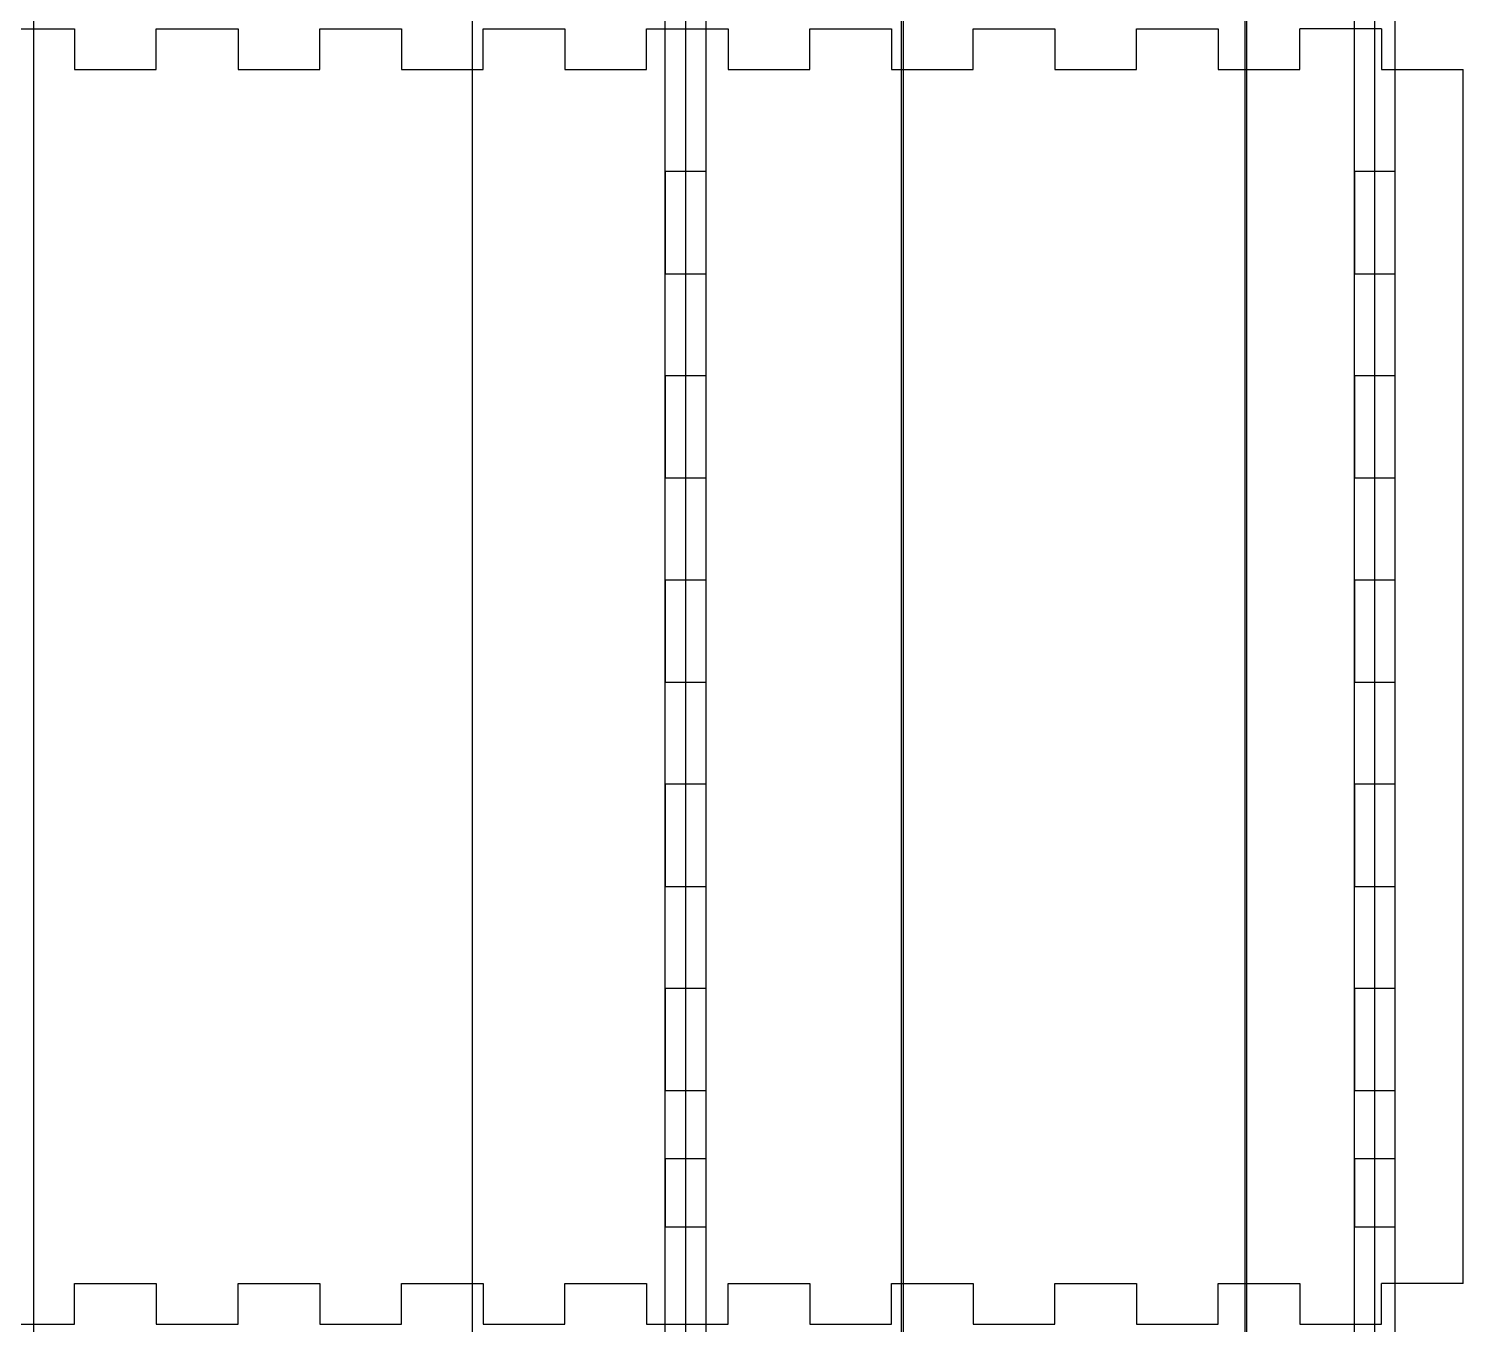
# Model space of a CAD drawing. Header units: millimetres. Extents: x -118 to 978, y -2247 to 617.
# Drawn here: x 644.8 to 855.5, y 291.4 to 481.7 of the extents above; entities that cross this region are included whole.
import ezdxf

# ---------------------------------------------------------------- set-up
doc = ezdxf.new("R2010")
doc.units = ezdxf.units.MM
doc.layers.add('Holes', color=1, linetype='Continuous', plot=False)
doc.layers.add('TabGuides', color=3, linetype='Continuous')

# ---------------------------------------------------------------- blocks, each defined once
blk = doc.blocks.new('Bottom Panel')
for p, q in [((204, 6), (216, 6)), ((216, 6), (216, 0)), ((228, 0), (228, 6)), ((228, 6), (240, 6)), ((240, 6), (240, 0)), ((252, 0), (252, 6)), ((252, 6), (264, 6)), ((264, 6), (264, 0)), ((276, 0), (276, 6)), ((276, 6), (288, 6)), ((288, 6), (288, 0)), ((300, 0), (300, 6)), ((300, 6), (312, 6)), ((312, 6), (312, 0)), ((324, 0), (324, 6)), ((324, 6), (336, 6)), ((336, 6), (336, 0)), ((348, 0), (348, 6)), ((348, 6), (360, 6)), ((360, 6), (360, 0)), ((372, 0), (372, 6)), ((372, 6), (384, 6)), ((384, 6), (384, 0)), ((396, 0), (396, 6)), ((408, 6), (396, 6)), ((408, 6), (408, 0)), ((216, 0), (228, 0)), ((240, 0), (252, 0)), ((264, 0), (276, 0)), ((288, 0), (300, 0)), ((312, 0), (324, 0)), ((336, 0), (348, 0)), ((360, 0), (372, 0)), ((384, 0), (396, 0)), ((408, 0), (420, 0)), ((216, -184.32), (216, -178.32)), ((216, -178.32), (228, -178.32)), ((228, -178.32), (228, -184.32)), ((240, -184.32), (240, -178.32)), ((240, -178.32), (252, -178.32)), ((252, -178.32), (252, -184.32)), ((264, -184.32), (264, -178.32)), ((264, -178.32), (276, -178.32)), ((276, -178.32), (276, -184.32)), ((288, -184.32), (288, -178.32)), ((288, -178.32), (300, -178.32)), ((300, -178.32), (300, -184.32)), ((312, -184.32), (312, -178.32)), ((312, -178.32), (324, -178.32)), ((324, -178.32), (324, -184.32)), ((336, -184.32), (336, -178.32)), ((336, -178.32), (348, -178.32)), ((348, -178.32), (348, -184.32)), ((360, -184.32), (360, -178.32)), ((360, -178.32), (372, -178.32)), ((372, -178.32), (372, -184.32)), ((384, -184.32), (384, -178.32)), ((384, -178.32), (396, -178.32)), ((396, -178.32), (396, -184.32)), ((408, -184.32), (408, -178.32)), ((420, -178.32), (408, -178.32)), ((204, -184.32), (216, -184.32)), ((228, -184.32), (240, -184.32)), ((252, -184.32), (264, -184.32)), ((276, -184.32), (288, -184.32)), ((300, -184.32), (312, -184.32)), ((324, -184.32), (336, -184.32)), ((348, -184.32), (360, -184.32)), ((372, -184.32), (384, -184.32)), ((396, -184.32), (408, -184.32))]:
    blk.add_line(p, q)
blk.add_lwpolyline([(420, -178.32), (420, 0)])
at = {"layer": 'Holes'}
for points in [[(302.77, -15), (302.77, -30), (308.77, -30), (308.77, -15)], [(404, -15), (404, -30), (410, -30), (410, -15)], [(404, -15), (404, -30), (410, -30), (410, -15)], [(302.77, -45), (302.77, -60), (308.77, -60), (308.77, -45)], [(404, -45), (404, -60), (410, -60), (410, -45)], [(404, -45), (404, -60), (410, -60), (410, -45)], [(302.77, -75), (302.77, -90), (308.77, -90), (308.77, -75)], [(404, -75), (404, -90), (410, -90), (410, -75)], [(404, -75), (404, -90), (410, -90), (410, -75)], [(302.77, -105), (302.77, -120), (308.77, -120), (308.77, -105)], [(404, -105), (404, -120), (410, -120), (410, -105)], [(404, -105), (404, -120), (410, -120), (410, -105)], [(302.77, -135), (302.77, -150), (308.77, -150), (308.77, -135)], [(404, -135), (404, -150), (410, -150), (410, -135)], [(404, -135), (404, -150), (410, -150), (410, -135)], [(302.77, -160), (302.77, -170), (308.77, -170), (308.77, -160)], [(404, -160), (404, -170), (410, -170), (410, -160)], [(404, -160), (404, -170), (410, -170), (410, -160)]]:
    blk.add_lwpolyline(points, close=True, dxfattribs=at)

msp = doc.modelspace()

# ---------------------------------------------------------------- linework, layer by layer
at = {"layer": 'TabGuides'}
for p in [(645.5074, 95.3597), (709.9329, 86.7372), (738.2788, 87.8654), (741.2788, -3.6403), (744.2788, 87.8654), (772.9745, -2157.9089), (773.2513, 59.4206), (823.4536, -2198.8582), (823.7305, 18.4712), (839.5074, 122.3697), (842.5074, -3.6503), (845.5074, 122.3697)]:
    msp.add_xline(p, (0, 1), dxfattribs=at)

# ---------------------------------------------------------------- block references
msp.add_blockref('Bottom Panel', (435.5074, 475.739))

doc.saveas('drawing.dxf')
